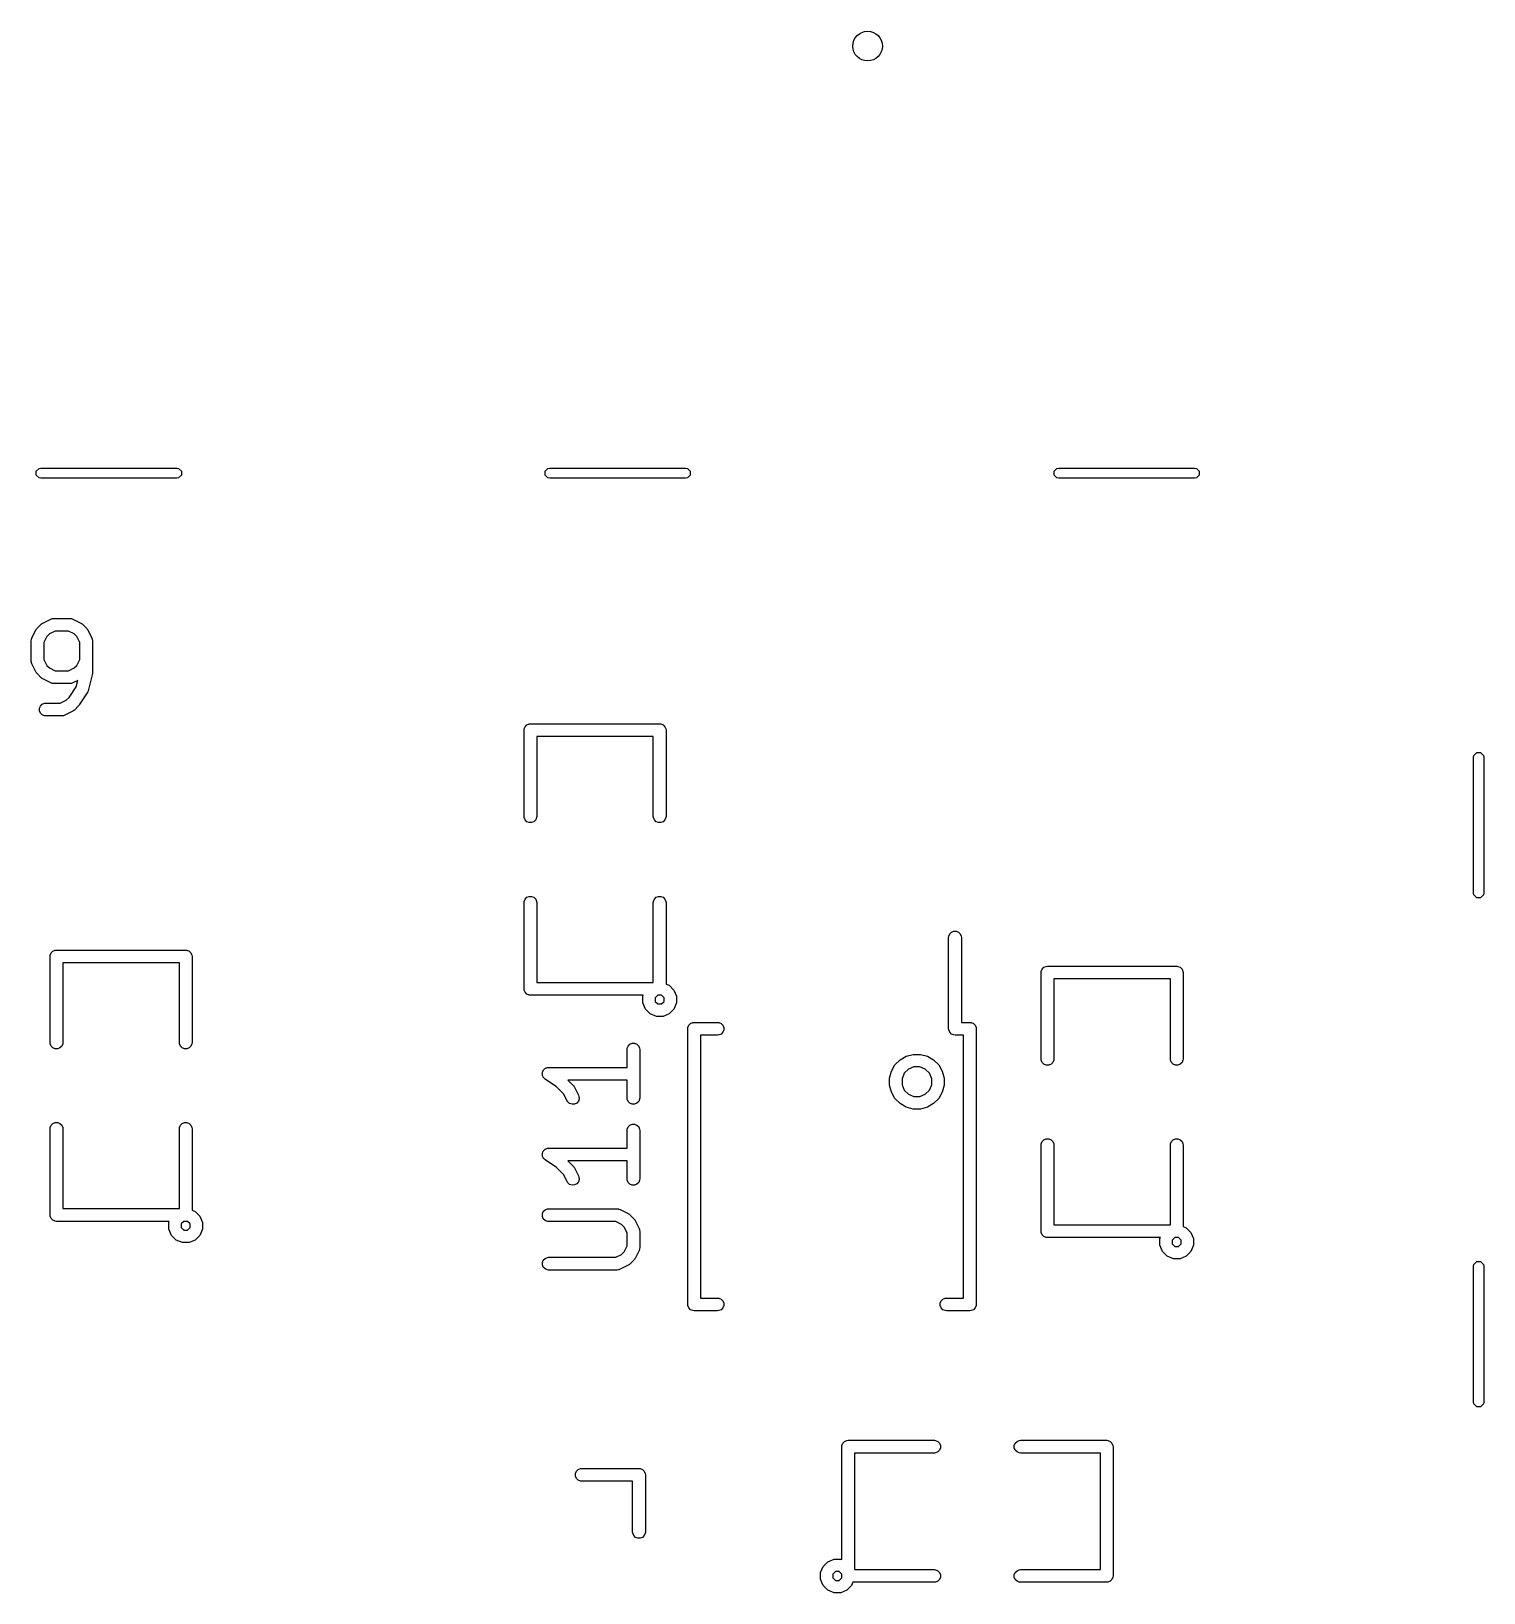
# Model space of a CAD drawing. Extents: x 3.77 to 7.16, y -4.93 to -3.32.
# Drawn here: x 6.258 to 6.933, y -4.041 to -3.317 of the extents above; entities that cross this region are included whole.
import ezdxf

# ---------------------------------------------------------------- set-up
doc = ezdxf.new("R2010")
doc.units = 0
doc.header["$MEASUREMENT"] = 0
doc.layers.add('BLACK', color=7, linetype='CONTINUOUS')

msp = doc.modelspace()

# ---------------------------------------------------------------- linework, layer by layer
at = {"layer": 'BLACK', "linetype": 'CONTINUOUS'}
for p, q in [((6.26075, -3.52097), (6.26203, -3.51969)), ((6.26075, -3.52278), (6.26075, -3.52097)), ((6.26203, -3.51969), (6.26293, -3.51951)), ((6.26293, -3.51951), (6.32593, -3.51951)), ((6.32593, -3.51951), (6.32683, -3.51969)), ((6.32683, -3.51969), (6.32811, -3.52097)), ((6.32811, -3.52097), (6.32811, -3.52278)), ((6.49697, -3.52097), (6.49825, -3.51969)), ((6.49697, -3.52278), (6.49697, -3.52097)), ((6.49825, -3.51969), (6.49915, -3.51951)), ((6.49915, -3.51951), (6.56215, -3.51951)), ((6.56215, -3.51951), (6.56305, -3.51969)), ((6.56305, -3.51969), (6.56433, -3.52097)), ((6.56433, -3.52097), (6.56433, -3.52278)), ((6.73319, -3.52097), (6.73447, -3.51969)), ((6.73319, -3.52278), (6.73319, -3.52097)), ((6.73447, -3.51969), (6.73538, -3.51951)), ((6.73538, -3.51951), (6.79837, -3.51951)), ((6.79837, -3.51951), (6.79927, -3.51969)), ((6.79927, -3.51969), (6.80055, -3.52097)), ((6.80055, -3.52097), (6.80055, -3.52278)), ((6.26203, -3.52406), (6.26075, -3.52278)), ((6.26293, -3.52424), (6.26203, -3.52406)), ((6.32593, -3.52424), (6.26293, -3.52424)), ((6.32683, -3.52406), (6.32593, -3.52424)), ((6.32811, -3.52278), (6.32683, -3.52406)), ((6.49825, -3.52406), (6.49697, -3.52278)), ((6.49915, -3.52424), (6.49825, -3.52406)), ((6.56215, -3.52424), (6.49915, -3.52424)), ((6.56305, -3.52406), (6.56215, -3.52424)), ((6.56433, -3.52278), (6.56305, -3.52406)), ((6.73447, -3.52406), (6.73319, -3.52278)), ((6.73538, -3.52424), (6.73447, -3.52406)), ((6.79837, -3.52424), (6.73538, -3.52424)), ((6.79927, -3.52406), (6.79837, -3.52424)), ((6.80055, -3.52278), (6.79927, -3.52406)), ((6.26058, -3.59465), (6.26074, -3.5944)), ((6.26074, -3.5944), (6.26077, -3.59433)), ((6.26077, -3.59433), (6.26083, -3.59425)), ((6.26083, -3.59425), (6.26089, -3.59416)), ((6.26089, -3.59416), (6.26095, -3.59411)), ((6.26095, -3.59411), (6.26113, -3.59388)), ((6.26113, -3.59388), (6.26301, -3.59201)), ((6.26301, -3.59201), (6.26324, -3.59182)), ((6.26324, -3.59182), (6.26329, -3.59177)), ((6.26329, -3.59177), (6.26338, -3.59171)), ((6.26338, -3.59171), (6.26346, -3.59164)), ((6.26346, -3.59164), (6.26353, -3.59161)), ((6.26353, -3.59161), (6.26378, -3.59146)), ((6.26378, -3.59146), (6.26753, -3.58958)), ((6.26753, -3.58958), (6.26807, -3.58938)), ((6.26807, -3.58938), (6.26817, -3.58937)), ((6.26817, -3.58937), (6.26827, -3.58933)), ((6.26827, -3.58933), (6.26885, -3.58927)), ((6.26885, -3.58927), (6.27635, -3.58927)), ((6.27635, -3.58927), (6.27692, -3.58933)), ((6.27692, -3.58933), (6.27702, -3.58937)), ((6.27702, -3.58937), (6.27713, -3.58938)), ((6.27713, -3.58938), (6.27767, -3.58958)), ((6.27767, -3.58958), (6.28142, -3.59146)), ((6.28142, -3.59146), (6.28166, -3.59161)), ((6.28166, -3.59161), (6.28174, -3.59164)), ((6.28174, -3.59164), (6.28182, -3.59171)), ((6.28182, -3.59171), (6.28191, -3.59177)), ((6.28191, -3.59177), (6.28196, -3.59182)), ((6.28196, -3.59182), (6.28218, -3.59201)), ((6.28218, -3.59201), (6.28406, -3.59388)), ((6.28406, -3.59388), (6.28424, -3.59411)), ((6.28424, -3.59411), (6.2843, -3.59416)), ((6.2843, -3.59416), (6.28436, -3.59425)), ((6.28436, -3.59425), (6.28443, -3.59433)), ((6.28443, -3.59433), (6.28446, -3.5944)), ((6.28446, -3.5944), (6.28461, -3.59465)), ((6.2584, -3.59972), (6.25845, -3.59915)), ((6.2584, -3.6091), (6.2584, -3.59972)), ((6.25845, -3.59915), (6.25849, -3.59905)), ((6.25849, -3.59905), (6.2585, -3.59894)), ((6.2585, -3.59894), (6.25871, -3.5984)), ((6.25871, -3.5984), (6.26058, -3.59465)), ((6.26565, -3.59772), (6.2643, -3.60042)), ((6.2643, -3.60042), (6.2643, -3.6084)), ((6.26685, -3.59652), (6.26565, -3.59772)), ((6.26954, -3.59518), (6.26685, -3.59652)), ((6.27565, -3.59518), (6.26954, -3.59518)), ((6.27835, -3.59652), (6.27565, -3.59518)), ((6.27954, -3.59772), (6.27835, -3.59652)), ((6.28089, -3.60042), (6.27954, -3.59772)), ((6.28089, -3.6084), (6.28089, -3.60042)), ((6.28461, -3.59465), (6.28649, -3.5984)), ((6.28649, -3.5984), (6.28669, -3.59894)), ((6.28669, -3.59894), (6.2867, -3.59905)), ((6.2867, -3.59905), (6.28674, -3.59915)), ((6.28674, -3.59915), (6.2868, -3.59972)), ((6.2868, -3.59972), (6.2868, -3.61472)), ((6.2643, -3.6084), (6.26565, -3.6111)), ((6.27954, -3.6111), (6.28089, -3.6084)), ((6.25845, -3.60967), (6.2584, -3.6091)), ((6.25849, -3.60977), (6.25845, -3.60967)), ((6.2585, -3.60988), (6.25849, -3.60977)), ((6.25871, -3.61042), (6.2585, -3.60988)), ((6.26058, -3.61417), (6.25871, -3.61042)), ((6.26074, -3.61441), (6.26058, -3.61417)), ((6.26077, -3.61449), (6.26074, -3.61441)), ((6.26083, -3.61457), (6.26077, -3.61449)), ((6.26089, -3.61466), (6.26083, -3.61457)), ((6.26095, -3.61471), (6.26089, -3.61466)), ((6.26113, -3.61493), (6.26095, -3.61471)), ((6.26301, -3.61681), (6.26113, -3.61493)), ((6.26565, -3.6111), (6.26685, -3.61229)), ((6.26685, -3.61229), (6.26954, -3.61364)), ((6.26954, -3.61364), (6.27565, -3.61364)), ((6.27565, -3.61364), (6.27835, -3.61229)), ((6.27835, -3.61229), (6.27954, -3.6111)), ((6.28671, -3.61544), (6.28484, -3.62294)), ((6.28672, -3.61534), (6.28671, -3.61544)), ((6.28674, -3.6153), (6.28672, -3.61534)), ((6.28676, -3.61508), (6.28674, -3.6153)), ((6.28679, -3.61486), (6.28676, -3.61508)), ((6.2868, -3.61472), (6.28679, -3.61482)), ((6.28679, -3.61482), (6.28679, -3.61486)), ((6.26324, -3.61699), (6.26301, -3.61681)), ((6.26329, -3.61705), (6.26324, -3.61699)), ((6.26338, -3.61711), (6.26329, -3.61705)), ((6.26346, -3.61718), (6.26338, -3.61711)), ((6.26353, -3.61721), (6.26346, -3.61718)), ((6.26378, -3.61736), (6.26353, -3.61721)), ((6.26753, -3.61924), (6.26378, -3.61736)), ((6.26807, -3.61944), (6.26753, -3.61924)), ((6.26817, -3.61945), (6.26807, -3.61944)), ((6.26827, -3.61949), (6.26817, -3.61945)), ((6.26885, -3.61955), (6.26827, -3.61949)), ((6.27635, -3.61955), (6.26885, -3.61955)), ((6.27593, -3.62596), (6.27923, -3.62101)), ((6.27692, -3.61949), (6.27635, -3.61955)), ((6.27702, -3.61945), (6.27692, -3.61949)), ((6.27713, -3.61944), (6.27702, -3.61945)), ((6.27767, -3.61924), (6.27713, -3.61944)), ((6.27996, -3.61809), (6.27767, -3.61924)), ((6.27923, -3.62101), (6.27996, -3.61809)), ((6.28467, -3.62341), (6.28464, -3.62348)), ((6.2847, -3.62335), (6.28467, -3.62341)), ((6.28471, -3.62328), (6.2847, -3.62335)), ((6.28484, -3.62294), (6.28471, -3.62328)), ((6.2622, -3.63102), (6.26264, -3.62995)), ((6.26264, -3.62995), (6.26346, -3.62914)), ((6.26346, -3.62914), (6.26452, -3.6287)), ((6.26452, -3.6287), (6.2651, -3.62864)), ((6.2651, -3.62864), (6.2719, -3.62864)), ((6.2719, -3.62864), (6.2746, -3.62729)), ((6.2746, -3.62729), (6.27593, -3.62596)), ((6.28031, -3.62993), (6.27843, -3.63181)), ((6.2805, -3.6297), (6.28031, -3.62993)), ((6.28031, -3.62993), (6.28031, -3.62993)), ((6.28031, -3.62993), (6.28031, -3.62993)), ((6.28068, -3.62948), (6.2805, -3.6297)), ((6.28443, -3.62386), (6.28068, -3.62948)), ((6.28068, -3.62948), (6.28068, -3.62948)), ((6.28068, -3.62948), (6.28068, -3.62948)), ((6.2846, -3.62354), (6.28443, -3.62386)), ((6.28464, -3.62348), (6.2846, -3.62354)), ((6.2622, -3.63217), (6.2622, -3.63102)), ((6.26264, -3.63323), (6.2622, -3.63217)), ((6.26346, -3.63405), (6.26264, -3.63323)), ((6.26452, -3.63449), (6.26346, -3.63405)), ((6.2651, -3.63455), (6.26452, -3.63449)), ((6.2726, -3.63455), (6.2651, -3.63455)), ((6.27317, -3.63449), (6.2726, -3.63455)), ((6.27327, -3.63445), (6.27317, -3.63449)), ((6.27338, -3.63444), (6.27327, -3.63445)), ((6.27392, -3.63423), (6.27338, -3.63444)), ((6.27767, -3.63236), (6.27392, -3.63423)), ((6.27791, -3.6322), (6.27767, -3.63236)), ((6.27799, -3.63217), (6.27791, -3.6322)), ((6.27807, -3.63211), (6.27799, -3.63217)), ((6.27816, -3.63205), (6.27807, -3.63211)), ((6.27821, -3.63199), (6.27816, -3.63205)), ((6.27843, -3.63181), (6.27821, -3.63199)), ((6.48715, -3.64119), (6.4872, -3.64061)), ((6.48715, -3.68119), (6.48715, -3.64119)), ((6.4872, -3.64061), (6.48764, -3.63955)), ((6.48764, -3.63955), (6.48846, -3.63873)), ((6.48846, -3.63873), (6.48952, -3.63829)), ((6.48952, -3.63829), (6.4901, -3.63823)), ((6.4901, -3.63823), (6.5501, -3.63823)), ((6.54715, -3.64414), (6.49305, -3.64414)), ((6.49305, -3.64414), (6.49305, -3.68119)), ((6.54715, -3.68119), (6.54715, -3.64414)), ((6.5501, -3.63823), (6.55068, -3.63829)), ((6.55068, -3.63829), (6.55174, -3.63873)), ((6.55174, -3.63873), (6.55255, -3.63955)), ((6.55255, -3.63955), (6.553, -3.64061)), ((6.553, -3.64061), (6.55305, -3.64119)), ((6.55305, -3.64119), (6.55305, -3.68119)), ((6.92807, -3.65286), (6.92935, -3.65158)), ((6.92935, -3.65158), (6.93116, -3.65158)), ((6.93116, -3.65158), (6.93244, -3.65286)), ((6.92789, -3.65377), (6.92807, -3.65286)), ((6.92789, -3.71676), (6.92789, -3.65377)), ((6.93244, -3.65286), (6.93262, -3.65377)), ((6.93262, -3.65377), (6.93262, -3.71676)), ((6.4872, -3.68176), (6.48715, -3.68119)), ((6.49305, -3.68119), (6.493, -3.68176)), ((6.5472, -3.68176), (6.54715, -3.68119)), ((6.55305, -3.68119), (6.553, -3.68176)), ((6.48764, -3.68283), (6.4872, -3.68176)), ((6.48846, -3.68364), (6.48764, -3.68283)), ((6.48952, -3.68408), (6.48846, -3.68364)), ((6.49068, -3.68408), (6.48952, -3.68408)), ((6.49174, -3.68364), (6.49068, -3.68408)), ((6.49255, -3.68283), (6.49174, -3.68364)), ((6.493, -3.68176), (6.49255, -3.68283)), ((6.54764, -3.68283), (6.5472, -3.68176)), ((6.54846, -3.68364), (6.54764, -3.68283)), ((6.54952, -3.68408), (6.54846, -3.68364)), ((6.55068, -3.68408), (6.54952, -3.68408)), ((6.55174, -3.68364), (6.55068, -3.68408)), ((6.55255, -3.68283), (6.55174, -3.68364)), ((6.553, -3.68176), (6.55255, -3.68283)), ((6.92807, -3.71766), (6.92789, -3.71676)), ((6.93262, -3.71676), (6.93244, -3.71766)), ((6.48715, -3.72119), (6.4872, -3.72061)), ((6.48715, -3.76119), (6.48715, -3.72119)), ((6.4872, -3.72061), (6.48764, -3.71955)), ((6.48764, -3.71955), (6.48846, -3.71873)), ((6.48846, -3.71873), (6.48952, -3.71829)), ((6.48952, -3.71829), (6.49068, -3.71829)), ((6.49068, -3.71829), (6.49174, -3.71873)), ((6.49174, -3.71873), (6.49255, -3.71955)), ((6.49255, -3.71955), (6.493, -3.72061)), ((6.493, -3.72061), (6.49305, -3.72119)), ((6.49305, -3.72119), (6.49305, -3.75823)), ((6.54715, -3.72119), (6.5472, -3.72061)), ((6.54715, -3.75823), (6.54715, -3.72119)), ((6.5472, -3.72061), (6.54764, -3.71955)), ((6.54764, -3.71955), (6.54846, -3.71873)), ((6.54846, -3.71873), (6.54952, -3.71829)), ((6.54952, -3.71829), (6.55068, -3.71829)), ((6.55068, -3.71829), (6.55174, -3.71873)), ((6.55174, -3.71873), (6.55255, -3.71955)), ((6.55255, -3.71955), (6.553, -3.72061)), ((6.553, -3.72061), (6.55305, -3.72119)), ((6.55305, -3.72119), (6.55305, -3.75897)), ((6.92935, -3.71894), (6.92807, -3.71766)), ((6.93116, -3.71894), (6.92935, -3.71894)), ((6.93244, -3.71766), (6.93116, -3.71894)), ((6.68423, -3.73739), (6.68429, -3.73681)), ((6.68423, -3.77971), (6.68423, -3.73739)), ((6.68429, -3.73681), (6.68473, -3.73575)), ((6.68473, -3.73575), (6.68555, -3.73493)), ((6.68555, -3.73493), (6.68661, -3.73449)), ((6.68661, -3.73449), (6.68776, -3.73449)), ((6.68776, -3.73449), (6.68883, -3.73493)), ((6.68883, -3.73493), (6.68964, -3.73575)), ((6.68964, -3.73575), (6.69008, -3.73681)), ((6.69008, -3.73681), (6.69014, -3.73739)), ((6.69014, -3.73739), (6.69014, -3.77676)), ((6.26715, -3.74619), (6.2672, -3.74561)), ((6.26715, -3.78619), (6.26715, -3.74619)), ((6.2672, -3.74561), (6.26764, -3.74455)), ((6.26764, -3.74455), (6.26846, -3.74373)), ((6.26846, -3.74373), (6.26952, -3.74329)), ((6.26952, -3.74329), (6.2701, -3.74323)), ((6.2701, -3.74323), (6.3301, -3.74323)), ((6.3301, -3.74323), (6.33068, -3.74329)), ((6.33068, -3.74329), (6.33174, -3.74373)), ((6.33174, -3.74373), (6.33255, -3.74455)), ((6.33255, -3.74455), (6.333, -3.74561)), ((6.333, -3.74561), (6.33305, -3.74619)), ((6.33305, -3.74619), (6.33305, -3.78619)), ((6.32715, -3.74914), (6.27305, -3.74914)), ((6.27305, -3.74914), (6.27305, -3.78619)), ((6.32715, -3.78619), (6.32715, -3.74914)), ((6.72715, -3.75369), (6.7272, -3.75311)), ((6.72715, -3.79369), (6.72715, -3.75369)), ((6.7272, -3.75311), (6.72764, -3.75205)), ((6.72764, -3.75205), (6.72846, -3.75123)), ((6.72846, -3.75123), (6.72952, -3.75079)), ((6.72952, -3.75079), (6.7301, -3.75073)), ((6.7301, -3.75073), (6.7901, -3.75073)), ((6.7901, -3.75073), (6.79068, -3.75079)), ((6.79068, -3.75079), (6.79174, -3.75123)), ((6.79174, -3.75123), (6.79255, -3.75205)), ((6.79255, -3.75205), (6.793, -3.75311)), ((6.793, -3.75311), (6.79305, -3.75369)), ((6.79305, -3.75369), (6.79305, -3.79369)), ((6.49305, -3.75823), (6.54715, -3.75823)), ((6.55305, -3.75897), (6.55452, -3.75957)), ((6.55452, -3.75957), (6.55671, -3.76177)), ((6.78715, -3.75664), (6.73305, -3.75664)), ((6.73305, -3.75664), (6.73305, -3.79369)), ((6.78715, -3.79369), (6.78715, -3.75664)), ((6.4872, -3.76176), (6.48715, -3.76119)), ((6.48764, -3.76283), (6.4872, -3.76176)), ((6.48846, -3.76364), (6.48764, -3.76283)), ((6.48952, -3.76408), (6.48846, -3.76364)), ((6.4901, -3.76414), (6.48952, -3.76408)), ((6.5425, -3.76414), (6.4901, -3.76414)), ((6.5423, -3.76464), (6.5425, -3.76414)), ((6.5423, -3.76534), (6.5423, -3.76464)), ((6.5423, -3.76774), (6.5423, -3.76534)), ((6.54349, -3.77061), (6.5423, -3.76774)), ((6.54925, -3.76414), (6.54805, -3.76534)), ((6.54805, -3.76534), (6.54805, -3.76704)), ((6.54805, -3.76704), (6.54925, -3.76823)), ((6.55095, -3.76414), (6.54925, -3.76414)), ((6.54925, -3.76823), (6.55095, -3.76823)), ((6.55215, -3.76534), (6.55095, -3.76414)), ((6.55095, -3.76823), (6.55215, -3.76704)), ((6.55215, -3.76704), (6.55215, -3.76534)), ((6.55671, -3.76177), (6.5579, -3.76464)), ((6.5579, -3.76774), (6.55671, -3.77061)), ((6.5579, -3.76464), (6.5579, -3.76774)), ((6.54568, -3.7728), (6.54349, -3.77061)), ((6.54855, -3.77399), (6.54568, -3.7728)), ((6.55165, -3.77399), (6.54855, -3.77399)), ((6.55452, -3.7728), (6.55165, -3.77399)), ((6.55671, -3.77061), (6.55452, -3.7728)), ((6.56317, -3.77971), (6.56323, -3.77913)), ((6.56317, -3.90766), (6.56317, -3.77971)), ((6.56323, -3.77913), (6.56367, -3.77807)), ((6.56367, -3.77807), (6.56448, -3.77726)), ((6.56448, -3.77726), (6.56555, -3.77681)), ((6.56555, -3.77681), (6.56612, -3.77676)), ((6.56612, -3.77676), (6.57695, -3.77676)), ((6.57695, -3.78266), (6.56908, -3.78266)), ((6.56908, -3.78266), (6.56908, -3.90471)), ((6.57695, -3.77676), (6.57753, -3.77681)), ((6.57753, -3.78261), (6.57695, -3.78266)), ((6.57753, -3.77681), (6.57859, -3.77726)), ((6.57859, -3.78217), (6.57753, -3.78261)), ((6.57859, -3.77726), (6.5794, -3.77807)), ((6.5794, -3.78135), (6.57859, -3.78217)), ((6.5794, -3.77807), (6.57985, -3.77913)), ((6.57985, -3.78029), (6.5794, -3.78135)), ((6.57985, -3.77913), (6.57985, -3.78029)), ((6.68429, -3.78029), (6.68423, -3.77971)), ((6.68473, -3.78135), (6.68429, -3.78029)), ((6.68555, -3.78217), (6.68473, -3.78135)), ((6.68661, -3.78261), (6.68555, -3.78217)), ((6.68719, -3.78266), (6.68661, -3.78261)), ((6.69112, -3.78266), (6.68719, -3.78266)), ((6.69014, -3.77676), (6.69408, -3.77676)), ((6.69112, -3.90471), (6.69112, -3.78266)), ((6.69408, -3.77676), (6.69465, -3.77681)), ((6.69465, -3.77681), (6.69572, -3.77726)), ((6.69572, -3.77726), (6.69653, -3.77807)), ((6.69653, -3.77807), (6.69697, -3.77913)), ((6.69697, -3.77913), (6.69703, -3.77971)), ((6.69703, -3.77971), (6.69703, -3.90766)), ((6.2672, -3.78676), (6.26715, -3.78619)), ((6.26764, -3.78783), (6.2672, -3.78676)), ((6.26846, -3.78864), (6.26764, -3.78783)), ((6.26952, -3.78908), (6.26846, -3.78864)), ((6.27068, -3.78908), (6.26952, -3.78908)), ((6.27174, -3.78864), (6.27068, -3.78908)), ((6.27255, -3.78783), (6.27174, -3.78864)), ((6.273, -3.78676), (6.27255, -3.78783)), ((6.27305, -3.78619), (6.273, -3.78676)), ((6.3272, -3.78676), (6.32715, -3.78619)), ((6.32764, -3.78783), (6.3272, -3.78676)), ((6.32846, -3.78864), (6.32764, -3.78783)), ((6.32952, -3.78908), (6.32846, -3.78864)), ((6.33068, -3.78908), (6.32952, -3.78908)), ((6.33174, -3.78864), (6.33068, -3.78908)), ((6.33255, -3.78783), (6.33174, -3.78864)), ((6.333, -3.78676), (6.33255, -3.78783)), ((6.33305, -3.78619), (6.333, -3.78676)), ((6.53495, -3.78938), (6.53501, -3.78881)), ((6.53495, -3.79768), (6.53495, -3.78938)), ((6.53501, -3.78881), (6.53545, -3.78774)), ((6.53545, -3.78774), (6.53627, -3.78693)), ((6.53627, -3.78693), (6.53733, -3.78649)), ((6.53733, -3.78649), (6.53848, -3.78649)), ((6.53848, -3.78649), (6.53955, -3.78693)), ((6.53955, -3.78693), (6.54036, -3.78774)), ((6.54036, -3.78774), (6.5408, -3.78881)), ((6.5408, -3.78881), (6.54086, -3.78938)), ((6.54086, -3.78938), (6.54086, -3.81188)), ((6.65765, -3.79942), (6.65932, -3.79653)), ((6.65932, -3.79653), (6.66168, -3.79417)), ((6.66168, -3.79417), (6.66457, -3.7925)), ((6.66457, -3.7925), (6.6678, -3.79163)), ((6.6678, -3.79163), (6.67114, -3.79163)), ((6.67114, -3.79163), (6.67437, -3.7925)), ((6.67437, -3.7925), (6.67726, -3.79417)), ((6.67726, -3.79417), (6.67962, -3.79653)), ((6.67962, -3.79653), (6.68129, -3.79942)), ((6.7272, -3.79426), (6.72715, -3.79369)), ((6.72764, -3.79533), (6.7272, -3.79426)), ((6.72846, -3.79614), (6.72764, -3.79533)), ((6.72952, -3.79658), (6.72846, -3.79614)), ((6.73068, -3.79658), (6.72952, -3.79658)), ((6.73174, -3.79614), (6.73068, -3.79658)), ((6.73255, -3.79533), (6.73174, -3.79614)), ((6.733, -3.79426), (6.73255, -3.79533)), ((6.73305, -3.79369), (6.733, -3.79426)), ((6.7872, -3.79426), (6.78715, -3.79369)), ((6.78764, -3.79533), (6.7872, -3.79426)), ((6.78846, -3.79614), (6.78764, -3.79533)), ((6.78952, -3.79658), (6.78846, -3.79614)), ((6.79068, -3.79658), (6.78952, -3.79658)), ((6.79174, -3.79614), (6.79068, -3.79658)), ((6.79255, -3.79533), (6.79174, -3.79614)), ((6.793, -3.79426), (6.79255, -3.79533)), ((6.79305, -3.79369), (6.793, -3.79426)), ((6.49558, -3.80063), (6.49564, -3.80035)), ((6.49564, -3.80092), (6.49558, -3.80063)), ((6.49564, -3.80005), (6.49575, -3.79979)), ((6.49564, -3.80035), (6.49564, -3.80005)), ((6.49564, -3.80121), (6.49564, -3.80092)), ((6.49575, -3.80148), (6.49564, -3.80121)), ((6.49575, -3.79979), (6.49581, -3.7995)), ((6.49581, -3.80176), (6.49575, -3.80148)), ((6.49581, -3.7995), (6.49597, -3.79926)), ((6.49597, -3.802), (6.49581, -3.80176)), ((6.49597, -3.79926), (6.49608, -3.79899)), ((6.49608, -3.80227), (6.49597, -3.802)), ((6.49608, -3.79899), (6.49629, -3.79878)), ((6.49629, -3.80248), (6.49608, -3.80227)), ((6.49629, -3.79878), (6.49645, -3.79854)), ((6.49645, -3.80272), (6.49629, -3.80248)), ((6.49645, -3.79854), (6.49669, -3.79838)), ((6.49689, -3.80308), (6.49645, -3.80272)), ((6.49669, -3.79838), (6.4969, -3.79817)), ((6.4969, -3.80308), (6.49689, -3.80308)), ((6.4969, -3.79817), (6.49716, -3.79806)), ((6.4969, -3.80309), (6.4969, -3.80308)), ((6.50228, -3.80667), (6.4969, -3.80309)), ((6.4969, -3.80309), (6.4969, -3.80309)), ((6.49716, -3.79806), (6.4974, -3.7979)), ((6.4974, -3.7979), (6.49769, -3.79785)), ((6.49769, -3.79785), (6.49796, -3.79773)), ((6.49796, -3.79773), (6.49853, -3.79768)), ((6.49853, -3.79768), (6.49853, -3.79768)), ((6.49853, -3.79768), (6.49853, -3.79768)), ((6.49853, -3.79768), (6.49854, -3.79768)), ((6.49854, -3.79768), (6.53495, -3.79768)), ((6.53495, -3.80358), (6.50754, -3.80358)), ((6.50754, -3.80358), (6.51, -3.80604)), ((6.53495, -3.81188), (6.53495, -3.80358)), ((6.65678, -3.80265), (6.65765, -3.79942)), ((6.65678, -3.80295), (6.65678, -3.80265)), ((6.65678, -3.80599), (6.65678, -3.80295)), ((6.66363, -3.80041), (6.66258, -3.80295)), ((6.66258, -3.80295), (6.66258, -3.80569)), ((6.66557, -3.79848), (6.66363, -3.80041)), ((6.6681, -3.79743), (6.66557, -3.79848)), ((6.67084, -3.79743), (6.6681, -3.79743)), ((6.67337, -3.79848), (6.67084, -3.79743)), ((6.67531, -3.80041), (6.67337, -3.79848)), ((6.67636, -3.80295), (6.67531, -3.80041)), ((6.67636, -3.80569), (6.67636, -3.80295)), ((6.68129, -3.79942), (6.68216, -3.80265)), ((6.68216, -3.80265), (6.68216, -3.80599)), ((6.50548, -3.80988), (6.50228, -3.80667)), ((6.50714, -3.8132), (6.50548, -3.80988)), ((6.51, -3.80604), (6.51018, -3.80627)), ((6.51018, -3.80627), (6.51024, -3.80632)), ((6.51024, -3.80632), (6.5103, -3.80641)), ((6.5103, -3.80641), (6.51037, -3.80649)), ((6.51037, -3.80649), (6.51039, -3.80656)), ((6.51039, -3.80656), (6.51055, -3.80681)), ((6.51055, -3.80681), (6.51243, -3.81056)), ((6.51243, -3.81056), (6.51263, -3.8111)), ((6.51263, -3.8111), (6.51271, -3.81225)), ((6.65765, -3.80921), (6.65678, -3.80599)), ((6.65932, -3.81211), (6.65765, -3.80921)), ((6.66258, -3.80569), (6.66363, -3.80822)), ((6.66363, -3.80822), (6.66557, -3.81016)), ((6.66557, -3.81016), (6.6681, -3.81121)), ((6.6681, -3.81121), (6.67084, -3.81121)), ((6.67084, -3.81121), (6.67337, -3.81016)), ((6.67337, -3.81016), (6.67531, -3.80822)), ((6.67531, -3.80822), (6.67636, -3.80569)), ((6.68129, -3.80921), (6.67962, -3.81211)), ((6.68216, -3.80599), (6.68129, -3.80921)), ((6.50745, -3.81369), (6.50714, -3.8132)), ((6.50832, -3.81444), (6.50745, -3.81369)), ((6.50942, -3.81481), (6.50832, -3.81444)), ((6.51056, -3.81473), (6.50942, -3.81481)), ((6.5116, -3.81421), (6.51056, -3.81473)), ((6.51235, -3.81334), (6.5116, -3.81421)), ((6.51271, -3.81225), (6.51235, -3.81334)), ((6.53501, -3.81245), (6.53495, -3.81188)), ((6.53545, -3.81352), (6.53501, -3.81245)), ((6.53627, -3.81433), (6.53545, -3.81352)), ((6.53733, -3.81477), (6.53627, -3.81433)), ((6.53848, -3.81477), (6.53733, -3.81477)), ((6.53955, -3.81433), (6.53848, -3.81477)), ((6.54036, -3.81352), (6.53955, -3.81433)), ((6.5408, -3.81245), (6.54036, -3.81352)), ((6.54086, -3.81188), (6.5408, -3.81245)), ((6.66168, -3.81447), (6.65932, -3.81211)), ((6.66457, -3.81614), (6.66168, -3.81447)), ((6.6678, -3.817), (6.66457, -3.81614)), ((6.67114, -3.817), (6.6678, -3.817)), ((6.67437, -3.81614), (6.67114, -3.817)), ((6.67726, -3.81447), (6.67437, -3.81614)), ((6.67962, -3.81211), (6.67726, -3.81447)), ((6.26715, -3.82619), (6.2672, -3.82561)), ((6.26715, -3.86619), (6.26715, -3.82619)), ((6.2672, -3.82561), (6.26764, -3.82455)), ((6.26764, -3.82455), (6.26846, -3.82373)), ((6.26846, -3.82373), (6.26952, -3.82329)), ((6.26952, -3.82329), (6.27068, -3.82329)), ((6.27068, -3.82329), (6.27174, -3.82373)), ((6.27174, -3.82373), (6.27255, -3.82455)), ((6.27255, -3.82455), (6.273, -3.82561)), ((6.273, -3.82561), (6.27305, -3.82619)), ((6.27305, -3.82619), (6.27305, -3.86323)), ((6.32715, -3.82619), (6.3272, -3.82561)), ((6.32715, -3.86323), (6.32715, -3.82619)), ((6.3272, -3.82561), (6.32764, -3.82455)), ((6.32764, -3.82455), (6.32846, -3.82373)), ((6.32846, -3.82373), (6.32952, -3.82329)), ((6.32952, -3.82329), (6.33068, -3.82329)), ((6.33068, -3.82329), (6.33174, -3.82373)), ((6.33174, -3.82373), (6.33255, -3.82455)), ((6.33255, -3.82455), (6.333, -3.82561)), ((6.333, -3.82561), (6.33305, -3.82619)), ((6.33305, -3.82619), (6.33305, -3.86397)), ((6.53495, -3.82688), (6.53501, -3.8263)), ((6.53501, -3.8263), (6.53545, -3.82524)), ((6.53545, -3.82524), (6.53627, -3.82442)), ((6.53627, -3.82442), (6.53733, -3.82398)), ((6.53733, -3.82398), (6.53848, -3.82398)), ((6.53848, -3.82398), (6.53955, -3.82442)), ((6.53955, -3.82442), (6.54036, -3.82524)), ((6.54036, -3.82524), (6.5408, -3.8263)), ((6.5408, -3.8263), (6.54086, -3.82688)), ((6.53495, -3.83517), (6.53495, -3.82688)), ((6.54086, -3.82688), (6.54086, -3.84937)), ((6.72715, -3.83369), (6.7272, -3.83311)), ((6.7272, -3.83311), (6.72764, -3.83205)), ((6.72764, -3.83205), (6.72846, -3.83123)), ((6.72846, -3.83123), (6.72952, -3.83079)), ((6.72952, -3.83079), (6.73068, -3.83079)), ((6.73068, -3.83079), (6.73174, -3.83123)), ((6.73174, -3.83123), (6.73255, -3.83205)), ((6.73255, -3.83205), (6.733, -3.83311)), ((6.733, -3.83311), (6.73305, -3.83369)), ((6.78715, -3.83369), (6.7872, -3.83311)), ((6.7872, -3.83311), (6.78764, -3.83205)), ((6.78764, -3.83205), (6.78846, -3.83123)), ((6.78846, -3.83123), (6.78952, -3.83079)), ((6.78952, -3.83079), (6.79068, -3.83079)), ((6.79068, -3.83079), (6.79174, -3.83123)), ((6.79174, -3.83123), (6.79255, -3.83205)), ((6.79255, -3.83205), (6.793, -3.83311)), ((6.793, -3.83311), (6.79305, -3.83369)), ((6.49558, -3.83813), (6.49564, -3.83784)), ((6.49564, -3.83841), (6.49558, -3.83813)), ((6.49564, -3.83755), (6.49575, -3.83728)), ((6.49564, -3.83784), (6.49564, -3.83755)), ((6.49564, -3.8387), (6.49564, -3.83841)), ((6.49575, -3.83897), (6.49564, -3.8387)), ((6.49575, -3.83728), (6.49581, -3.837)), ((6.49581, -3.83926), (6.49575, -3.83897)), ((6.49581, -3.837), (6.49597, -3.83675)), ((6.49597, -3.8395), (6.49581, -3.83926)), ((6.49597, -3.83675), (6.49608, -3.83648)), ((6.49608, -3.83977), (6.49597, -3.8395)), ((6.49608, -3.83648), (6.49629, -3.83628)), ((6.49629, -3.83997), (6.49608, -3.83977)), ((6.49629, -3.83628), (6.49645, -3.83604)), ((6.49645, -3.84022), (6.49629, -3.83997)), ((6.49645, -3.83604), (6.49669, -3.83588)), ((6.49689, -3.84058), (6.49645, -3.84022)), ((6.49669, -3.83588), (6.4969, -3.83567)), ((6.4969, -3.84058), (6.49689, -3.84058)), ((6.4969, -3.83567), (6.49716, -3.83556)), ((6.50228, -3.84417), (6.4969, -3.84058)), ((6.4969, -3.84058), (6.4969, -3.84058)), ((6.4969, -3.84058), (6.4969, -3.84058)), ((6.49716, -3.83556), (6.4974, -3.8354)), ((6.4974, -3.8354), (6.49769, -3.83534)), ((6.49769, -3.83534), (6.49796, -3.83523)), ((6.49796, -3.83523), (6.49853, -3.83517)), ((6.49853, -3.83517), (6.49853, -3.83517)), ((6.49853, -3.83517), (6.49853, -3.83517)), ((6.49853, -3.83517), (6.49854, -3.83517)), ((6.49854, -3.83517), (6.53495, -3.83517)), ((6.72715, -3.87369), (6.72715, -3.83369)), ((6.73305, -3.83369), (6.73305, -3.87073)), ((6.78715, -3.87073), (6.78715, -3.83369)), ((6.79305, -3.83369), (6.79305, -3.87147)), ((6.50548, -3.84737), (6.50228, -3.84417)), ((6.50714, -3.85069), (6.50548, -3.84737)), ((6.53495, -3.84108), (6.50754, -3.84108)), ((6.50754, -3.84108), (6.51, -3.84354)), ((6.51, -3.84354), (6.51018, -3.84376)), ((6.51018, -3.84376), (6.51024, -3.84381)), ((6.51024, -3.84381), (6.5103, -3.8439)), ((6.5103, -3.8439), (6.51037, -3.84398)), ((6.51037, -3.84398), (6.51039, -3.84406)), ((6.51039, -3.84406), (6.51055, -3.8443)), ((6.51055, -3.8443), (6.51243, -3.84805)), ((6.51243, -3.84805), (6.51263, -3.84859)), ((6.53495, -3.84937), (6.53495, -3.84108)), ((6.50745, -3.85118), (6.50714, -3.85069)), ((6.50832, -3.85194), (6.50745, -3.85118)), ((6.50942, -3.8523), (6.50832, -3.85194)), ((6.51056, -3.85222), (6.50942, -3.8523)), ((6.5116, -3.85171), (6.51056, -3.85222)), ((6.51235, -3.85084), (6.5116, -3.85171)), ((6.51271, -3.84974), (6.51235, -3.85084)), ((6.51263, -3.84859), (6.51271, -3.84974)), ((6.53501, -3.84995), (6.53495, -3.84937)), ((6.53545, -3.85101), (6.53501, -3.84995)), ((6.53627, -3.85183), (6.53545, -3.85101)), ((6.53733, -3.85227), (6.53627, -3.85183)), ((6.53848, -3.85227), (6.53733, -3.85227)), ((6.53955, -3.85183), (6.53848, -3.85227)), ((6.54036, -3.85101), (6.53955, -3.85183)), ((6.5408, -3.84995), (6.54036, -3.85101)), ((6.54086, -3.84937), (6.5408, -3.84995)), ((6.2672, -3.86676), (6.26715, -3.86619)), ((6.26764, -3.86783), (6.2672, -3.86676)), ((6.26846, -3.86864), (6.26764, -3.86783)), ((6.26952, -3.86908), (6.26846, -3.86864)), ((6.2701, -3.86914), (6.26952, -3.86908)), ((6.3225, -3.86914), (6.2701, -3.86914)), ((6.27305, -3.86323), (6.32715, -3.86323)), ((6.3223, -3.86964), (6.3225, -3.86914)), ((6.3223, -3.87034), (6.3223, -3.86964)), ((6.32925, -3.86914), (6.32805, -3.87034)), ((6.33095, -3.86914), (6.32925, -3.86914)), ((6.33215, -3.87034), (6.33095, -3.86914)), ((6.33305, -3.86397), (6.33452, -3.86457)), ((6.33452, -3.86457), (6.33671, -3.86677)), ((6.33671, -3.86677), (6.3379, -3.86964)), ((6.3379, -3.86964), (6.3379, -3.87274)), ((6.49564, -3.86567), (6.49608, -3.86461)), ((6.49564, -3.86682), (6.49564, -3.86567)), ((6.49608, -3.86789), (6.49564, -3.86682)), ((6.49608, -3.86461), (6.4969, -3.86379)), ((6.4969, -3.8687), (6.49608, -3.86789)), ((6.4969, -3.86379), (6.49796, -3.86335)), ((6.49796, -3.86914), (6.4969, -3.8687)), ((6.49796, -3.86335), (6.49854, -3.86329)), ((6.49854, -3.8692), (6.49796, -3.86914)), ((6.49854, -3.86329), (6.53041, -3.86329)), ((6.52971, -3.8692), (6.49854, -3.8692)), ((6.53241, -3.87055), (6.52971, -3.8692)), ((6.53041, -3.86329), (6.53098, -3.86335)), ((6.53098, -3.86335), (6.53108, -3.86339)), ((6.53108, -3.86339), (6.53119, -3.8634)), ((6.53119, -3.8634), (6.53173, -3.86361)), ((6.53173, -3.86361), (6.53548, -3.86548)), ((6.53548, -3.86548), (6.53573, -3.86564)), ((6.53573, -3.86564), (6.5358, -3.86567)), ((6.5358, -3.86567), (6.53588, -3.86573)), ((6.53588, -3.86573), (6.53597, -3.86579)), ((6.53597, -3.86579), (6.53602, -3.86585)), ((6.53602, -3.86585), (6.53624, -3.86603)), ((6.53624, -3.86603), (6.53812, -3.86791)), ((6.53812, -3.86791), (6.53831, -3.86813)), ((6.53831, -3.86813), (6.53836, -3.86819)), ((6.53836, -3.86819), (6.53842, -3.86827)), ((6.53842, -3.86827), (6.53849, -3.86836)), ((6.53849, -3.86836), (6.53852, -3.86843)), ((6.53852, -3.86843), (6.53867, -3.86868)), ((6.53867, -3.86868), (6.54055, -3.87243)), ((6.3223, -3.87274), (6.3223, -3.87034)), ((6.32349, -3.87561), (6.3223, -3.87274)), ((6.32568, -3.8778), (6.32349, -3.87561)), ((6.32805, -3.87034), (6.32805, -3.87204)), ((6.32805, -3.87204), (6.32925, -3.87323)), ((6.32925, -3.87323), (6.33095, -3.87323)), ((6.33095, -3.87323), (6.33215, -3.87204)), ((6.33215, -3.87204), (6.33215, -3.87034)), ((6.33671, -3.87561), (6.33452, -3.8778)), ((6.3379, -3.87274), (6.33671, -3.87561)), ((6.5336, -3.87175), (6.53241, -3.87055)), ((6.53495, -3.87444), (6.5336, -3.87175)), ((6.53495, -3.88055), (6.53495, -3.87444)), ((6.54055, -3.87243), (6.54075, -3.87297)), ((6.54075, -3.87297), (6.54076, -3.87307)), ((6.54076, -3.87307), (6.5408, -3.87317)), ((6.5408, -3.87317), (6.54086, -3.87375)), ((6.54086, -3.87375), (6.54086, -3.88124)), ((6.7272, -3.87426), (6.72715, -3.87369)), ((6.72764, -3.87533), (6.7272, -3.87426)), ((6.72846, -3.87614), (6.72764, -3.87533)), ((6.72952, -3.87658), (6.72846, -3.87614)), ((6.7301, -3.87664), (6.72952, -3.87658)), ((6.7825, -3.87664), (6.7301, -3.87664)), ((6.73305, -3.87073), (6.78715, -3.87073)), ((6.7823, -3.87714), (6.7825, -3.87664)), ((6.78925, -3.87664), (6.78805, -3.87784)), ((6.79095, -3.87664), (6.78925, -3.87664)), ((6.79215, -3.87784), (6.79095, -3.87664)), ((6.79305, -3.87147), (6.79452, -3.87207)), ((6.79452, -3.87207), (6.79671, -3.87427)), ((6.79671, -3.87427), (6.7979, -3.87714)), ((6.32855, -3.87899), (6.32568, -3.8778)), ((6.33165, -3.87899), (6.32855, -3.87899)), ((6.33452, -3.8778), (6.33165, -3.87899)), ((6.53241, -3.88444), (6.5336, -3.88325)), ((6.5336, -3.88325), (6.53495, -3.88055)), ((6.54055, -3.88257), (6.53867, -3.88631)), ((6.54075, -3.88202), (6.54055, -3.88257)), ((6.54076, -3.88192), (6.54075, -3.88202)), ((6.5408, -3.88182), (6.54076, -3.88192)), ((6.54086, -3.88124), (6.5408, -3.88182)), ((6.7823, -3.87784), (6.7823, -3.87714)), ((6.7823, -3.88024), (6.7823, -3.87784)), ((6.78349, -3.88311), (6.7823, -3.88024)), ((6.78568, -3.8853), (6.78349, -3.88311)), ((6.78805, -3.87784), (6.78805, -3.87954)), ((6.78805, -3.87954), (6.78925, -3.88073)), ((6.78925, -3.88073), (6.79095, -3.88073)), ((6.79095, -3.88073), (6.79215, -3.87954)), ((6.79215, -3.87954), (6.79215, -3.87784)), ((6.79671, -3.88311), (6.79452, -3.8853)), ((6.7979, -3.88024), (6.79671, -3.88311)), ((6.7979, -3.87714), (6.7979, -3.88024)), ((6.49564, -3.88817), (6.49608, -3.8871)), ((6.49564, -3.88932), (6.49564, -3.88817)), ((6.49608, -3.89038), (6.49564, -3.88932)), ((6.49608, -3.8871), (6.4969, -3.88629)), ((6.4969, -3.8912), (6.49608, -3.89038)), ((6.4969, -3.88629), (6.49796, -3.88585)), ((6.49796, -3.89164), (6.4969, -3.8912)), ((6.49796, -3.88585), (6.49854, -3.88579)), ((6.49854, -3.88579), (6.52971, -3.88579)), ((6.52971, -3.88579), (6.53241, -3.88444)), ((6.53173, -3.89138), (6.53119, -3.89159)), ((6.53548, -3.88951), (6.53173, -3.89138)), ((6.53573, -3.88935), (6.53548, -3.88951)), ((6.5358, -3.88932), (6.53573, -3.88935)), ((6.53588, -3.88926), (6.5358, -3.88932)), ((6.53597, -3.8892), (6.53588, -3.88926)), ((6.53602, -3.88914), (6.53597, -3.8892)), ((6.53624, -3.88896), (6.53602, -3.88914)), ((6.53812, -3.88708), (6.53624, -3.88896)), ((6.53831, -3.88686), (6.53812, -3.88708)), ((6.53836, -3.8868), (6.53831, -3.88686)), ((6.53842, -3.88672), (6.53836, -3.8868)), ((6.53849, -3.88663), (6.53842, -3.88672)), ((6.53852, -3.88656), (6.53849, -3.88663)), ((6.53867, -3.88631), (6.53852, -3.88656)), ((6.78855, -3.88649), (6.78568, -3.8853)), ((6.79165, -3.88649), (6.78855, -3.88649)), ((6.79452, -3.8853), (6.79165, -3.88649)), ((6.92789, -3.88999), (6.92807, -3.88908)), ((6.92789, -3.95298), (6.92789, -3.88999)), ((6.92807, -3.88908), (6.92935, -3.8878)), ((6.92935, -3.8878), (6.93116, -3.8878)), ((6.93116, -3.8878), (6.93244, -3.88908)), ((6.93244, -3.88908), (6.93262, -3.88999)), ((6.93262, -3.88999), (6.93262, -3.95298)), ((6.49854, -3.8917), (6.49796, -3.89164)), ((6.53041, -3.8917), (6.49854, -3.8917)), ((6.53098, -3.89164), (6.53041, -3.8917)), ((6.53108, -3.8916), (6.53098, -3.89164)), ((6.53119, -3.89159), (6.53108, -3.8916)), ((6.56908, -3.90471), (6.57695, -3.90471)), ((6.57695, -3.90471), (6.57753, -3.90477)), ((6.57753, -3.90477), (6.57859, -3.90521)), ((6.57859, -3.90521), (6.5794, -3.90602)), ((6.5794, -3.90602), (6.57985, -3.90709)), ((6.68035, -3.90709), (6.68079, -3.90602)), ((6.68079, -3.90602), (6.68161, -3.90521)), ((6.68161, -3.90521), (6.68267, -3.90477)), ((6.68267, -3.90477), (6.68325, -3.90471)), ((6.68325, -3.90471), (6.69112, -3.90471)), ((6.56323, -3.90824), (6.56317, -3.90766)), ((6.56367, -3.9093), (6.56323, -3.90824)), ((6.56448, -3.91012), (6.56367, -3.9093)), ((6.56555, -3.91056), (6.56448, -3.91012)), ((6.56612, -3.91062), (6.56555, -3.91056)), ((6.57695, -3.91062), (6.56612, -3.91062)), ((6.57753, -3.91056), (6.57695, -3.91062)), ((6.57859, -3.91012), (6.57753, -3.91056)), ((6.5794, -3.9093), (6.57859, -3.91012)), ((6.57985, -3.90824), (6.5794, -3.9093)), ((6.57985, -3.90709), (6.57985, -3.90824)), ((6.68035, -3.90824), (6.68035, -3.90709)), ((6.68079, -3.9093), (6.68035, -3.90824)), ((6.68161, -3.91012), (6.68079, -3.9093)), ((6.68267, -3.91056), (6.68161, -3.91012)), ((6.68325, -3.91062), (6.68267, -3.91056)), ((6.69408, -3.91062), (6.68325, -3.91062)), ((6.69465, -3.91056), (6.69408, -3.91062)), ((6.69572, -3.91012), (6.69465, -3.91056)), ((6.69653, -3.9093), (6.69572, -3.91012)), ((6.69697, -3.90824), (6.69653, -3.9093)), ((6.69703, -3.90766), (6.69697, -3.90824)), ((6.92807, -3.95388), (6.92789, -3.95298)), ((6.92935, -3.95516), (6.92807, -3.95388)), ((6.93116, -3.95516), (6.92935, -3.95516)), ((6.93244, -3.95388), (6.93116, -3.95516)), ((6.93262, -3.95298), (6.93244, -3.95388)), ((6.63514, -3.97205), (6.63596, -3.97123)), ((6.63596, -3.97123), (6.63702, -3.97079)), ((6.63702, -3.97079), (6.6376, -3.97073)), ((6.6376, -3.97073), (6.6776, -3.97073)), ((6.6776, -3.97073), (6.67818, -3.97079)), ((6.67818, -3.97079), (6.67924, -3.97123)), ((6.67924, -3.97123), (6.68005, -3.97205)), ((6.71514, -3.97205), (6.71596, -3.97123)), ((6.71596, -3.97123), (6.71702, -3.97079)), ((6.71702, -3.97079), (6.7176, -3.97073)), ((6.7176, -3.97073), (6.7576, -3.97073)), ((6.7576, -3.97073), (6.75818, -3.97079)), ((6.75818, -3.97079), (6.75924, -3.97123)), ((6.75924, -3.97123), (6.76005, -3.97205)), ((6.63465, -3.97369), (6.6347, -3.97311)), ((6.63465, -4.02609), (6.63465, -3.97369)), ((6.6347, -3.97311), (6.63514, -3.97205)), ((6.6776, -3.97664), (6.64055, -3.97664)), ((6.64055, -3.97664), (6.64055, -4.03073)), ((6.67818, -3.97658), (6.6776, -3.97664)), ((6.67924, -3.97614), (6.67818, -3.97658)), ((6.68005, -3.97533), (6.67924, -3.97614)), ((6.68005, -3.97205), (6.6805, -3.97311)), ((6.6805, -3.97426), (6.68005, -3.97533)), ((6.6805, -3.97311), (6.6805, -3.97426)), ((6.7147, -3.97311), (6.71514, -3.97205)), ((6.7147, -3.97426), (6.7147, -3.97311)), ((6.71514, -3.97533), (6.7147, -3.97426)), ((6.71596, -3.97614), (6.71514, -3.97533)), ((6.71702, -3.97658), (6.71596, -3.97614)), ((6.7176, -3.97664), (6.71702, -3.97658)), ((6.75465, -3.97664), (6.7176, -3.97664)), ((6.75465, -4.03073), (6.75465, -3.97664)), ((6.76005, -3.97205), (6.7605, -3.97311)), ((6.7605, -3.97311), (6.76055, -3.97369)), ((6.76055, -3.97369), (6.76055, -4.03369)), ((6.51103, -3.98617), (6.51147, -3.98511)), ((6.51147, -3.98511), (6.51228, -3.98429)), ((6.51228, -3.98429), (6.51335, -3.98385)), ((6.51335, -3.98385), (6.51392, -3.98379)), ((6.51392, -3.98379), (6.5405, -3.98379)), ((6.5405, -3.98379), (6.54107, -3.98385)), ((6.54107, -3.98385), (6.54214, -3.98429)), ((6.54214, -3.98429), (6.54295, -3.98511)), ((6.54295, -3.98511), (6.54339, -3.98617)), ((6.51103, -3.98732), (6.51103, -3.98617)), ((6.51147, -3.98839), (6.51103, -3.98732)), ((6.51228, -3.9892), (6.51147, -3.98839)), ((6.51335, -3.98964), (6.51228, -3.9892)), ((6.51392, -3.9897), (6.51335, -3.98964)), ((6.53754, -3.9897), (6.51392, -3.9897)), ((6.53754, -4.01332), (6.53754, -3.9897)), ((6.54339, -3.98617), (6.54345, -3.98675)), ((6.54345, -3.98675), (6.54345, -4.01332)), ((6.5376, -4.0139), (6.53754, -4.01332)), ((6.53804, -4.01496), (6.5376, -4.0139)), ((6.54339, -4.0139), (6.54295, -4.01496)), ((6.54345, -4.01332), (6.54339, -4.0139)), ((6.53886, -4.01578), (6.53804, -4.01496)), ((6.53992, -4.01622), (6.53886, -4.01578)), ((6.54107, -4.01622), (6.53992, -4.01622)), ((6.54214, -4.01578), (6.54107, -4.01622)), ((6.54295, -4.01496), (6.54214, -4.01578)), ((6.6248, -4.03214), (6.62599, -4.02927)), ((6.62599, -4.02927), (6.62818, -4.02707)), ((6.62818, -4.02707), (6.63105, -4.02589)), ((6.63105, -4.02589), (6.63415, -4.02589)), ((6.63415, -4.02589), (6.63465, -4.02609)), ((6.6248, -4.03284), (6.6248, -4.03214)), ((6.6248, -4.03524), (6.6248, -4.03284)), ((6.62599, -4.03811), (6.6248, -4.03524)), ((6.63175, -4.03164), (6.63055, -4.03284)), ((6.63055, -4.03284), (6.63055, -4.03454)), ((6.63055, -4.03454), (6.63175, -4.03573)), ((6.63345, -4.03164), (6.63175, -4.03164)), ((6.63175, -4.03573), (6.63345, -4.03573)), ((6.63465, -4.03284), (6.63345, -4.03164)), ((6.63345, -4.03573), (6.63465, -4.03454)), ((6.63465, -4.03454), (6.63465, -4.03284)), ((6.64055, -4.03073), (6.6776, -4.03073)), ((6.6776, -4.03073), (6.67818, -4.03079)), ((6.67818, -4.03079), (6.67924, -4.03123)), ((6.67924, -4.03614), (6.67818, -4.03658)), ((6.67924, -4.03123), (6.68005, -4.03205)), ((6.68005, -4.03533), (6.67924, -4.03614)), ((6.68005, -4.03205), (6.6805, -4.03311)), ((6.6805, -4.03426), (6.68005, -4.03533)), ((6.6805, -4.03311), (6.6805, -4.03426)), ((6.7147, -4.03311), (6.71514, -4.03205)), ((6.7147, -4.03426), (6.7147, -4.03311)), ((6.71514, -4.03533), (6.7147, -4.03426)), ((6.71514, -4.03205), (6.71596, -4.03123)), ((6.71596, -4.03614), (6.71514, -4.03533)), ((6.71596, -4.03123), (6.71702, -4.03079)), ((6.71702, -4.03658), (6.71596, -4.03614)), ((6.71702, -4.03079), (6.7176, -4.03073)), ((6.7176, -4.03073), (6.75465, -4.03073)), ((6.75924, -4.03614), (6.75818, -4.03658)), ((6.76005, -4.03533), (6.75924, -4.03614)), ((6.7605, -4.03426), (6.76005, -4.03533)), ((6.76055, -4.03369), (6.7605, -4.03426)), ((6.62818, -4.0403), (6.62599, -4.03811)), ((6.63105, -4.04149), (6.62818, -4.0403)), ((6.63415, -4.04149), (6.63105, -4.04149)), ((6.63702, -4.0403), (6.63415, -4.04149)), ((6.63921, -4.03811), (6.63702, -4.0403)), ((6.63982, -4.03664), (6.63921, -4.03811)), ((6.6776, -4.03664), (6.63982, -4.03664)), ((6.67818, -4.03658), (6.6776, -4.03664)), ((6.7176, -4.03664), (6.71702, -4.03658)), ((6.7576, -4.03664), (6.7176, -4.03664)), ((6.75818, -4.03658), (6.7576, -4.03664))]:
    msp.add_line(p, q, dxfattribs=at)
at = {"layer": 'BLACK'}
msp.add_circle((6.64663, -3.32369), 0.00689, dxfattribs=at)
msp.add_circle((6.64663, -3.32369), 0.00689, dxfattribs=at)

doc.saveas('drawing.dxf')
